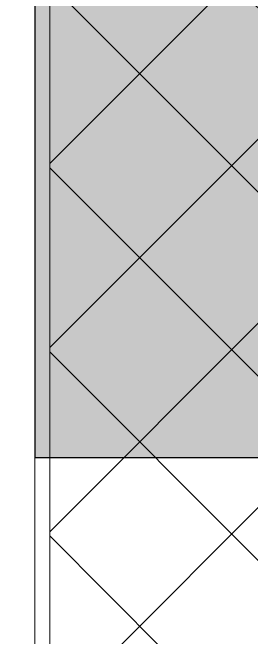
# Model space of a CAD drawing. Header units: millimetres. Extents: x -248073 to 8952771, y -150083 to 710860.
# Drawn here: x -275.4 to -114.5, y 127444.2 to 127864.2 of the extents above; entities that cross this region are included whole.
import ezdxf

# ---------------------------------------------------------------- set-up
doc = ezdxf.new("R2010")
doc.units = ezdxf.units.MM
for name, color, linetype, lineweight in [('АР_Навесной фасад', 5, 'Continuous', 5), ('АР_Окна БЛОК', 250, 'Continuous', 13), ('АР_Утеплитель', 250, 'Continuous', 9)]:
    doc.layers.add(name, color=color, linetype=linetype, lineweight=lineweight)

# ---------------------------------------------------------------- blocks, each defined once
blk = doc.blocks.new('*U410')
h = blk.add_hatch(color=8)
h.dxf.hatch_style = 1
h.paths.add_polyline_path([(-1310, 140.03), (0, 140.03), (0, -220), (-1310, -220)])
at = {"color": 8, "lineweight": 30}
blk.add_line((0, 140.03), (0, -220), dxfattribs=at)
at = {"color": 8}
blk.add_line((0, -220), (-1310, -220), dxfattribs=at)

msp = doc.modelspace()

# ---------------------------------------------------------------- hatches: boundary and pattern name
at = {"layer": 'АР_Утеплитель', "ltscale": 100}
h = msp.add_hatch(dxfattribs=at)
h.set_pattern_fill('ANSI37', color=8, scale=700)
h.set_pattern_definition([(45, (-945096.63, 169153.53), (-61.871843, 61.871843), []), (135, (-945096.63, 169153.53), (-61.871843, -61.871843), [])])
h.paths.add_polyline_path([(-100.03, 129610), (6250, 129610), (6250, 146840), (-750.18, 146840), (-750.18, 148560), (-900.18, 148560), (-900.18, 146690), (6100, 146690), (6100, 129760), (-250.03, 129760), (-250, 119750), (13150, 119750), (13150, 126100), (21270, 126100), (21270, 131290), (29537.39, 131290), (29537.39, 131040), (29687.39, 131040), (29687.39, 131440), (21120, 131440), (21120, 126250), (13000, 126250), (13000, 119900), (-100, 119900)])

# ---------------------------------------------------------------- linework, layer by layer
at = {"layer": 'АР_Навесной фасад', "color": 8, "ltscale": 100}
for points in [[(-259.99, 119740), (-260.38, 129770)], [(-249.99, 119750), (-250.38, 129760)]]:
    msp.add_lwpolyline(points, dxfattribs=at)

# ---------------------------------------------------------------- block references
at = {"layer": 'АР_Окна БЛОК', "color": 8, "rotation": 270}
msp.add_blockref('*U410', (-40.12, 127564.97), dxfattribs=at)

doc.saveas('drawing.dxf')
